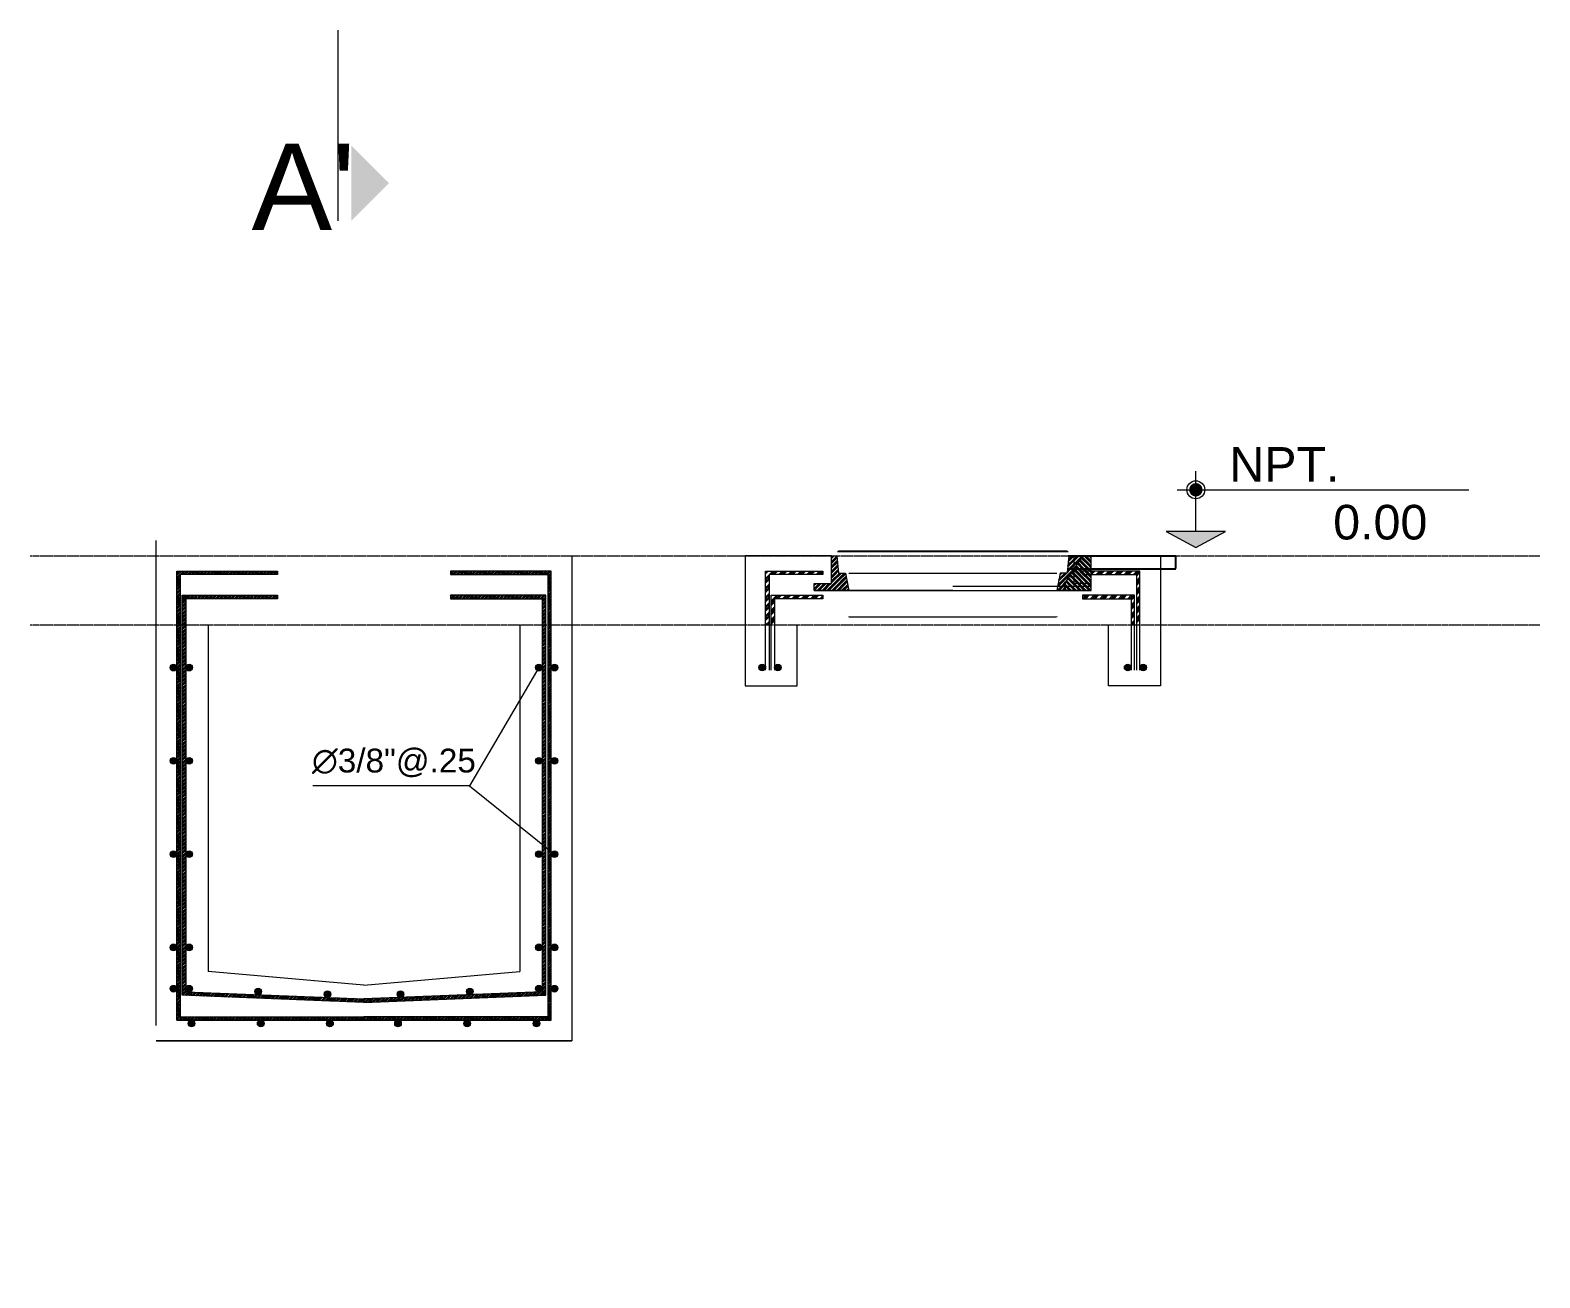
# Model space of a CAD drawing. Header units: inches. Extents: x 1693 to 10990, y 1878 to 5055.
# Drawn here: x 6210.5 to 6640.8, y 4197.3 to 4552.8 of the extents above; entities that cross this region are included whole.
import ezdxf

# ---------------------------------------------------------------- set-up
doc = ezdxf.new("R2010")
doc.units = ezdxf.units.IN
doc.header["$PDMODE"] = 1
doc.linetypes.add('01 HJ$0$REF - 01 HJ$0$HIDDEN2', pattern=[0.1875, 0.125, -0.0625])
doc.layers.add('CANALES', color=104, linetype='Continuous', lineweight=15)
doc.styles.add('2', font='ARIALN.TTF')
doc.styles.get("Standard").update_dxf_attribs({"font": 'arial.ttf'})
doc.dimstyles.new('Cota 100', dxfattribs={"dimtxt": 0.12, "dimasz": 0.1, "dimexe": 0.125, "dimexo": 0.0625, "dimgap": 0.001, "dimtad": 0, "dimzin": 4, "dimdsep": 46, "dimtxsty": 'Standard', "dimblk": 'OBLIQUE', "dimcen": 0.09, "dimdle": 0.125, "dimclrd": 256, "dimclre": 256, "dimclrt": 3, "dimadec": 0, "dimazin": 1, "dimtfac": 1, "dimtmove": 2, "dimatfit": 3, "dimfxl": 0.5, "dimfxlon": 1, "dimtolj": 1, "dimtzin": 0, "dimlwd": -1, "dimlwe": -1, "dimarcsym": 0})
doc.dimstyles.new('esc 10', dxfattribs={"dimtxt": 0.03, "dimasz": 0.01, "dimexe": 0.01, "dimexo": 0.03, "dimgap": 0.01, "dimtad": 2, "dimtih": 1, "dimtoh": 1, "dimzin": 1, "dimdsep": 46, "dimtxsty": '2', "dimblk": 'OBLIQUE', "dimcen": 0, "dimdle": 0.01, "dimclrd": 256, "dimclre": 256, "dimclrt": 256, "dimadec": 0, "dimazin": 0, "dimtfac": 1, "dimtmove": 1, "dimatfit": 3, "dimldrblk": 'OBLIQUE', "dimfxl": 0.01, "dimtvp": 1, "dimtolj": 1, "dimtzin": 0, "dimarcsym": 0})
pattern_1 = [(45, (-302479.7886, -139795.9575), (-0.5318838652, 0.5318838652), []), (45, (-302479.6113, -139795.9575), (-0.5318838652, 0.5318838652), []), (45, (-302479.434, -139795.9575), (-0.5318838652, 0.5318838652), []), (45, (-302479.2567, -139795.9575), (-0.5318838652, 0.5318838652), [])]
pattern_2 = [(45, (-302619.8317, -139756.7292), (-1.329709663, 1.329709663), []), (45, (-302619.3884, -139756.7292), (-1.329709663, 1.329709663), []), (45, (-302618.9452, -139756.7292), (-1.329709663, 1.329709663), []), (45, (-302618.502, -139756.7292), (-1.329709663, 1.329709663), [])]

# ---------------------------------------------------------------- blocks, each defined once
blk = doc.blocks.new('*D184')
at = {"layer": 'CANALES', "lineweight": -2, "transparency": 16777216}
for p, q in [((6506.4, 4403.04), (6537.02, 4403.04)), ((6537.01, 4403.03), (6537.01, 4399.35)), ((6506.4, 4399.34), (6537.02, 4399.34))]:
    blk.add_line(p, q, dxfattribs=at)
at = {"layer": 'CANALES', "transparency": 16777216}
for points in [[(6537, 4403.03), (6537.01, 4403.03), (6537.01, 4403.04)], [(6537, 4399.35), (6537.01, 4399.35), (6537.01, 4399.34)]]:
    blk.add_solid(points, dxfattribs=at)
at = {"layer": 'Defpoints', "color": 0, "transparency": 16777216}
for p in [(6506.37, 4403.04), (6506.37, 4399.34), (6537.01, 4399.34)]:
    blk.add_point(p, dxfattribs=at)
at = {"layer": 'CANALES', "transparency": 16777216, "insert": (6537.05, 4401.19), "char_height": 0.03, "attachment_point": 5, "style": '2'}
blk.add_mtext('\\A1;3.70', dxfattribs=at)
blk = doc.blocks.new('_Oblique')
at = {"color": 0, "linetype": 'ByBlock', "lineweight": -2}
blk.add_line((-0.5, -0.5), (0.5, 0.5), dxfattribs=at)
blk = doc.blocks.new('_Closed')
at = {"color": 0, "linetype": 'ByBlock', "lineweight": -2}
for p, q in [((-1, 0), (0, 0)), ((0, 0), (-1, 0)), ((-1, 0), (-1, 0)), ((0, 0), (-1, 0))]:
    blk.add_line(p, q, dxfattribs=at)
blk = doc.blocks.new('*D173')
at = {"layer": 'CANALES', "transparency": 16777216}
for p, q in [((6440.92, 4404.36), (6440.92, 4404.41)), ((6440.93, 4404.41), (6506.06, 4404.41)), ((6506.07, 4404.36), (6506.07, 4404.41))]:
    blk.add_line(p, q, dxfattribs=at)
blk.add_solid([(6440.93, 4404.41), (6440.93, 4404.4), (6440.92, 4404.41)], dxfattribs=at)
at = {"layer": 'Defpoints', "color": 0, "transparency": 16777216}
for p in [(6506.07, 4404.41), (6440.92, 4398.1), (6506.07, 4398.1)]:
    blk.add_point(p, dxfattribs=at)
at = {"layer": 'CANALES', "transparency": 16777216, "xscale": 0.01, "yscale": 0.01, "zscale": 0.01}
blk.add_blockref('_Closed', (6506.07, 4404.41), dxfattribs=at)
at = {"layer": 'CANALES', "color": 3, "transparency": 16777216, "insert": (6472.99, 4409.11), "char_height": 0.03, "attachment_point": 5}
blk.add_mtext('\\A1;65.15', dxfattribs=at)
blk = doc.blocks.new('*D174')
at = {"layer": 'CANALES', "transparency": 16777216}
for p, q in [((6443.88, 4385.72), (6443.88, 4385.67)), ((6443.89, 4385.67), (6503.1, 4385.67)), ((6503.11, 4385.72), (6503.11, 4385.67))]:
    blk.add_line(p, q, dxfattribs=at)
for points in [[(6443.89, 4385.68), (6443.89, 4385.67), (6443.88, 4385.67)], [(6503.1, 4385.68), (6503.1, 4385.67), (6503.11, 4385.67)]]:
    blk.add_solid(points, dxfattribs=at)
at = {"layer": 'Defpoints', "color": 0, "transparency": 16777216}
for p in [(6443.88, 4393.17), (6503.11, 4393.17), (6503.11, 4385.67)]:
    blk.add_point(p, dxfattribs=at)
at = {"layer": 'CANALES', "color": 3, "transparency": 16777216, "insert": (6472.99, 4386.71), "char_height": 0.03, "attachment_point": 5}
blk.add_mtext('\\A1;59.23', dxfattribs=at)

msp = doc.modelspace()

# ---------------------------------------------------------------- hatches: boundary and pattern name
at = {"layer": 'CANALES'}
h = msp.add_hatch(color=256, dxfattribs=at)
h.dxf.hatch_style = 1
h.paths.add_polyline_path([(6302.086, 4498.437), (6302.086, 4519.93), (6312.832, 4509.183)])
at = {"layer": 'CANALES', "ltscale": 0.3}
h = msp.add_hatch(color=2, dxfattribs=at)
h.dxf.hatch_style = 1
edge = h.paths.add_edge_path()
edge.add_arc((6542.766, 4421.821), 1.929, 0, 360)
h = msp.add_hatch(color=2, dxfattribs=at)
h.dxf.hatch_style = 1
h.paths.add_polyline_path([(6534.299, 4409.92), (6542.766, 4405.341), (6551.233, 4409.92)])
at = {"layer": 'CANALES'}
h = msp.add_hatch(dxfattribs=at)
h.set_pattern_fill('GOST_GROUND', color=3, scale=0.098714)
h.set_pattern_definition([(45, (-301310.5682, -139233.2673), (1.3960206436, 0), [1.974271327]), (45, (-301310.2721, -139233.2673), (1.3960206436, 0), [1.974271327]), (45, (-301309.9759, -139233.2673), (1.3960206436, 0), [1.974271327])])
h.paths.add_polyline_path([(6442.893, 4398.104), (6440.919, 4398.104), (6440.425, 4403.04), (6438.944, 4403.04), (6438.944, 4395.143), (6434.009, 4395.143), (6434.009, 4393.169), (6443.88, 4393.169)])
h.paths.add_polyline_path([(6508.044, 4403.04), (6506.563, 4403.04), (6506.07, 4398.104), (6504.095, 4398.104), (6503.108, 4393.169), (6505.547, 4393.169), (6505.547, 4395.403), (6508.044, 4399.244)])
h.paths.add_polyline_path([(6510.512, 4403.04), (6508.044, 4403.04), (6508.044, 4399.244)])
h = msp.add_hatch(dxfattribs=at)
h.set_pattern_fill('GOST_GROUND', color=3, scale=0.098714, angle=90)
h.set_pattern_definition([(135, (-301310.5682, -139233.2673), (9e-17, 1.3960206436), [1.974271327]), (135, (-301310.5682, -139232.9711), (9e-17, 1.3960206436), [1.974271327]), (135, (-301310.5682, -139232.675), (9e-17, 1.3960206436), [1.974271327])])
h.paths.add_polyline_path([(6512.98, 4403.04), (6510.512, 4403.04), (6508.044, 4399.244), (6508.044, 4395.143), (6512.98, 4395.143)])
h.paths.add_polyline_path([(6512.98, 4395.143), (6508.044, 4395.143), (6508.044, 4399.244), (6505.547, 4395.403), (6505.547, 4393.169), (6512.98, 4393.169)])
h = msp.add_hatch(dxfattribs=at)
h.set_pattern_fill('ANSI34', color=6, scale=0.039485)
h.set_pattern_definition(pattern_1)
h.paths.add_polyline_path([(6253.315, 4383.297), (6253.315, 4397.692), (6281.034, 4397.692), (6281.034, 4398.679), (6252.328, 4398.679), (6252.328, 4383.297), (6252.328, 4375.869), (6252.328, 4371.219, -0.0160737), (6252.33, 4371.158, -0.0160737), (6252.328, 4371.097), (6252.328, 4345.532), (6252.328, 4270.685), (6305.672, 4270.685), (6305.672, 4271.672), (6253.315, 4271.672), (6253.315, 4375.869)])
h = msp.add_hatch(dxfattribs=at)
h.set_pattern_fill('ANSI34', color=6, scale=0.039485)
h.set_pattern_definition(pattern_1)
h.paths.add_polyline_path([(6358.029, 4383.297), (6358.029, 4397.692), (6330.31, 4397.692), (6330.31, 4398.679), (6359.016, 4398.679), (6359.016, 4383.297), (6359.016, 4375.869), (6359.016, 4371.219, 0.0160737), (6359.014, 4371.158, 0.0160737), (6359.016, 4371.097), (6359.016, 4345.532), (6359.016, 4270.685), (6305.672, 4270.685), (6305.672, 4271.672), (6358.029, 4271.672), (6358.029, 4375.869)])
h = msp.add_hatch(dxfattribs=at)
h.set_pattern_fill('ANSI34', color=5, scale=0.098714)
h.set_pattern_definition(pattern_2)
h.paths.add_polyline_path([(6436.467, 4398.679), (6420.141, 4398.679), (6420.141, 4383.297), (6421.128, 4383.297), (6421.128, 4397.692), (6436.467, 4397.692)])
h = msp.add_hatch(dxfattribs=at)
h.set_pattern_fill('ANSI34', color=5, scale=0.098714)
h.set_pattern_definition(pattern_2)
h.paths.add_polyline_path([(6526.829, 4398.679), (6512.98, 4398.679), (6512.98, 4397.692), (6525.842, 4397.692), (6525.842, 4383.297), (6526.829, 4383.297)])
h = msp.add_hatch(dxfattribs=at)
h.set_pattern_fill('ANSI34', color=6, scale=0.039485)
h.set_pattern_definition(pattern_1)
h.paths.add_polyline_path([(6254.863, 4390.782), (6281.034, 4390.782), (6281.034, 4391.769), (6253.876, 4391.769), (6253.876, 4383.297), (6253.876, 4375.869), (6253.876, 4345.532), (6253.876, 4277.815), (6305.672, 4275.769), (6305.672, 4276.759), (6254.863, 4278.74), (6254.863, 4375.869), (6254.863, 4383.297)])
h = msp.add_hatch(dxfattribs=at)
h.set_pattern_fill('ANSI34', color=6, scale=0.039485)
h.set_pattern_definition(pattern_1)
h.paths.add_polyline_path([(6356.481, 4390.782), (6330.31, 4390.782), (6330.31, 4391.769), (6357.468, 4391.769), (6357.468, 4383.297), (6357.468, 4375.869), (6357.468, 4345.532), (6357.468, 4277.815), (6305.672, 4275.769), (6305.672, 4276.759), (6356.481, 4278.74), (6356.481, 4375.869), (6356.481, 4383.297)])
h = msp.add_hatch(dxfattribs=at)
h.set_pattern_fill('ANSI34', color=1, scale=0.098714)
h.set_pattern_definition(pattern_2)
h.paths.add_polyline_path([(6436.467, 4391.769), (6421.689, 4391.769), (6421.689, 4383.297), (6422.676, 4383.297), (6422.676, 4390.782), (6436.467, 4390.782)])
h = msp.add_hatch(dxfattribs=at)
h.set_pattern_fill('ANSI34', color=1, scale=0.098714)
h.set_pattern_definition(pattern_2)
h.paths.add_polyline_path([(6525.281, 4391.769), (6510.503, 4391.769), (6510.503, 4390.782), (6524.294, 4390.782), (6524.294, 4383.297), (6525.281, 4383.297)])
at = {"layer": 'CANALES', "ltscale": 0.3}
h = msp.add_hatch(color=6, dxfattribs=at)
h.dxf.hatch_style = 1
edge = h.paths.add_edge_path()
edge.add_arc((6251.382, 4371.158), 0.948, 0, 360)
h = msp.add_hatch(color=6, dxfattribs=at)
h.dxf.hatch_style = 1
edge = h.paths.add_edge_path()
edge.add_arc((6251.382, 4371.158), 0.948, 0, 360)
h = msp.add_hatch(color=6, dxfattribs=at)
h.dxf.hatch_style = 1
edge = h.paths.add_edge_path()
edge.add_arc((6255.813, 4371.158), 0.948, 0, 360)
h = msp.add_hatch(color=6, dxfattribs=at)
h.dxf.hatch_style = 1
edge = h.paths.add_edge_path()
edge.add_arc((6255.813, 4371.158), 0.948, 0, 360)
h = msp.add_hatch(color=6, dxfattribs=at)
h.dxf.hatch_style = 1
edge = h.paths.add_edge_path()
edge.add_arc((6355.531, 4371.158), 0.948, 180, 540, ccw=False)
h = msp.add_hatch(color=6, dxfattribs=at)
h.dxf.hatch_style = 1
edge = h.paths.add_edge_path()
edge.add_arc((6355.531, 4371.158), 0.948, 180, 540, ccw=False)
h = msp.add_hatch(color=6, dxfattribs=at)
h.dxf.hatch_style = 1
edge = h.paths.add_edge_path()
edge.add_arc((6359.962, 4371.158), 0.948, 180, 540, ccw=False)
h = msp.add_hatch(color=6, dxfattribs=at)
h.dxf.hatch_style = 1
edge = h.paths.add_edge_path()
edge.add_arc((6359.962, 4371.158), 0.948, 180, 540, ccw=False)
h = msp.add_hatch(color=6, dxfattribs=at)
h.dxf.hatch_style = 1
edge = h.paths.add_edge_path()
edge.add_arc((6419.195, 4371.202), 0.948, 0, 360)
h = msp.add_hatch(color=6, dxfattribs=at)
h.dxf.hatch_style = 1
edge = h.paths.add_edge_path()
edge.add_arc((6419.195, 4371.202), 0.948, 0, 360)
h = msp.add_hatch(color=6, dxfattribs=at)
h.dxf.hatch_style = 1
edge = h.paths.add_edge_path()
edge.add_arc((6423.626, 4371.202), 0.948, 0, 360)
h = msp.add_hatch(color=6, dxfattribs=at)
h.dxf.hatch_style = 1
edge = h.paths.add_edge_path()
edge.add_arc((6423.626, 4371.202), 0.948, 0, 360)
h = msp.add_hatch(color=6, dxfattribs=at)
h.dxf.hatch_style = 1
edge = h.paths.add_edge_path()
edge.add_arc((6523.344, 4371.202), 0.948, 180, 540, ccw=False)
h = msp.add_hatch(color=6, dxfattribs=at)
h.dxf.hatch_style = 1
edge = h.paths.add_edge_path()
edge.add_arc((6523.344, 4371.202), 0.948, 180, 540, ccw=False)
h = msp.add_hatch(color=6, dxfattribs=at)
h.dxf.hatch_style = 1
edge = h.paths.add_edge_path()
edge.add_arc((6527.775, 4371.202), 0.948, 180, 540, ccw=False)
h = msp.add_hatch(color=6, dxfattribs=at)
h.dxf.hatch_style = 1
edge = h.paths.add_edge_path()
edge.add_arc((6527.775, 4371.202), 0.948, 180, 540, ccw=False)
h = msp.add_hatch(color=6, dxfattribs=at)
h.dxf.hatch_style = 1
edge = h.paths.add_edge_path()
edge.add_arc((6251.382, 4344.584), 0.948, 0, 360)
h = msp.add_hatch(color=6, dxfattribs=at)
h.dxf.hatch_style = 1
edge = h.paths.add_edge_path()
edge.add_arc((6255.813, 4344.584), 0.948, 0, 360)
h = msp.add_hatch(color=6, dxfattribs=at)
h.dxf.hatch_style = 1
edge = h.paths.add_edge_path()
edge.add_arc((6355.531, 4344.584), 0.948, 180, 540, ccw=False)
h = msp.add_hatch(color=6, dxfattribs=at)
h.dxf.hatch_style = 1
edge = h.paths.add_edge_path()
edge.add_arc((6359.962, 4344.584), 0.948, 180, 540, ccw=False)
h = msp.add_hatch(color=6, dxfattribs=at)
h.dxf.hatch_style = 1
edge = h.paths.add_edge_path()
edge.add_arc((6251.382, 4318.011), 0.948, 0, 360)
h = msp.add_hatch(color=6, dxfattribs=at)
h.dxf.hatch_style = 1
edge = h.paths.add_edge_path()
edge.add_arc((6255.813, 4318.011), 0.948, 0, 360)
h = msp.add_hatch(color=6, dxfattribs=at)
h.dxf.hatch_style = 1
edge = h.paths.add_edge_path()
edge.add_arc((6355.531, 4318.011), 0.948, 180, 540, ccw=False)
h = msp.add_hatch(color=6, dxfattribs=at)
h.dxf.hatch_style = 1
edge = h.paths.add_edge_path()
edge.add_arc((6359.962, 4318.011), 0.948, 180, 540, ccw=False)
h = msp.add_hatch(color=6, dxfattribs=at)
h.dxf.hatch_style = 1
edge = h.paths.add_edge_path()
edge.add_arc((6251.382, 4291.437), 0.948, 0, 360)
h = msp.add_hatch(color=6, dxfattribs=at)
h.dxf.hatch_style = 1
edge = h.paths.add_edge_path()
edge.add_arc((6255.813, 4291.437), 0.948, 0, 360)
h = msp.add_hatch(color=6, dxfattribs=at)
h.dxf.hatch_style = 1
edge = h.paths.add_edge_path()
edge.add_arc((6355.531, 4291.437), 0.948, 180, 540, ccw=False)
h = msp.add_hatch(color=6, dxfattribs=at)
h.dxf.hatch_style = 1
edge = h.paths.add_edge_path()
edge.add_arc((6359.962, 4291.437), 0.948, 180, 540, ccw=False)
h = msp.add_hatch(color=6, dxfattribs=at)
h.dxf.hatch_style = 1
edge = h.paths.add_edge_path()
edge.add_arc((6251.383, 4279.67), 0.948, 0, 360)
h = msp.add_hatch(color=6, dxfattribs=at)
h.dxf.hatch_style = 1
edge = h.paths.add_edge_path()
edge.add_arc((6255.813, 4279.67), 0.948, 0, 360)
h = msp.add_hatch(color=6, dxfattribs=at)
h.dxf.hatch_style = 1
edge = h.paths.add_edge_path()
edge.add_arc((6275.525, 4278.882), 0.948, 0, 360)
h = msp.add_hatch(color=6, dxfattribs=at)
h.dxf.hatch_style = 1
edge = h.paths.add_edge_path()
edge.add_arc((6295.252, 4278.113), 0.948, 0, 360)
h = msp.add_hatch(color=6, dxfattribs=at)
h.dxf.hatch_style = 1
edge = h.paths.add_edge_path()
edge.add_arc((6316.092, 4278.113), 0.948, 180, 540, ccw=False)
h = msp.add_hatch(color=6, dxfattribs=at)
h.dxf.hatch_style = 1
edge = h.paths.add_edge_path()
edge.add_arc((6335.819, 4278.882), 0.948, 180, 540, ccw=False)
h = msp.add_hatch(color=6, dxfattribs=at)
h.dxf.hatch_style = 1
edge = h.paths.add_edge_path()
edge.add_arc((6355.531, 4279.67), 0.948, 180, 540, ccw=False)
h = msp.add_hatch(color=6, dxfattribs=at)
h.dxf.hatch_style = 1
edge = h.paths.add_edge_path()
edge.add_arc((6359.961, 4279.67), 0.948, 180, 540, ccw=False)
h = msp.add_hatch(color=6, dxfattribs=at)
h.dxf.hatch_style = 1
edge = h.paths.add_edge_path()
edge.add_arc((6256.493, 4269.737), 0.948, 0, 360)
h = msp.add_hatch(color=6, dxfattribs=at)
h.dxf.hatch_style = 1
edge = h.paths.add_edge_path()
edge.add_arc((6276.236, 4269.737), 0.948, 0, 360)
h = msp.add_hatch(color=6, dxfattribs=at)
h.dxf.hatch_style = 1
edge = h.paths.add_edge_path()
edge.add_arc((6295.978, 4269.737), 0.948, 0, 360)
h = msp.add_hatch(color=6, dxfattribs=at)
h.dxf.hatch_style = 1
edge = h.paths.add_edge_path()
edge.add_arc((6315.366, 4269.737), 0.948, 180, 540, ccw=False)
h = msp.add_hatch(color=6, dxfattribs=at)
h.dxf.hatch_style = 1
edge = h.paths.add_edge_path()
edge.add_arc((6335.108, 4269.737), 0.948, 180, 540, ccw=False)
h = msp.add_hatch(color=6, dxfattribs=at)
h.dxf.hatch_style = 1
edge = h.paths.add_edge_path()
edge.add_arc((6354.851, 4269.737), 0.948, 180, 540, ccw=False)

# ---------------------------------------------------------------- linework, layer by layer
at = {"layer": 'CANALES'}
msp.add_line((6298.309, 4498.477, 0.001), (6298.309, 4552.769, 0.001), dxfattribs=at)
at = {"layer": 'CANALES', "color": 2}
for p, q in [((6542.766, 4409.92), (6542.766, 4427.14)), ((6537.447, 4421.821), (6620.603, 4421.821)), ((6544.483, 4421.821), (6606.944, 4421.821))]:
    msp.add_line(p, q, dxfattribs=at)
at = {"layer": 'CANALES', "color": 5, "ltscale": 0.3}
for p, q in [((6246.484, 4269.202), (6246.484, 4407.401)), ((6261.291, 4383.297), (6261.291, 4284.584)), ((6364.94, 4264.841), (6246.484, 4264.841)), ((6246.484, 4264.841), (6364.94, 4264.841))]:
    msp.add_line(p, q, dxfattribs=at)
at = {"layer": 'CANALES', "color": 6, "linetype": '01 HJ$0$REF - 01 HJ$0$HIDDEN2', "ltscale": 0.3}
for p, q in [((6210.535, 4403.04), (6364.94, 4403.04)), ((6364.94, 4403.04), (6640.807, 4403.04)), ((6210.535, 4383.297), (6364.94, 4383.297)), ((6364.94, 4383.297), (6640.807, 4383.297))]:
    msp.add_line(p, q, dxfattribs=at)
at = {"layer": 'CANALES', "color": 5}
for p, q in [((6440.622, 4404.274), (6506.366, 4404.274)), ((6443.88, 4398.104), (6503.108, 4398.104)), ((6443.88, 4393.169), (6503.108, 4393.169)), ((6512.98, 4393.169), (6503.108, 4393.169)), ((6429.104, 4365.987), (6429.104, 4383.297)), ((6517.884, 4365.987), (6517.884, 4383.297)), ((6414.297, 4365.987), (6429.104, 4365.987)), ((6532.691, 4365.987), (6517.884, 4365.987)), ((6305.672, 4280.708), (6261.291, 4284.584)), ((6305.672, 4280.708), (6350.133, 4284.584))]:
    msp.add_line(p, q, dxfattribs=at)
at = {"layer": 'CANALES', "color": 3}
for p, q in [((6510.512, 4403.04), (6505.547, 4395.403)), ((6507.846, 4403.04), (6506.366, 4403.04)), ((6507.846, 4403.04), (6506.366, 4403.04)), ((6512.98, 4403.04), (6510.512, 4403.04)), ((6473.494, 4393.169), (6434.009, 4393.169)), ((6434.009, 4393.169), (6443.88, 4393.169)), ((6473.494, 4394.403), (6512.98, 4394.403)), ((6505.547, 4395.403), (6505.547, 4393.169))]:
    msp.add_line(p, q, dxfattribs=at)
at = {"layer": 'CANALES', "color": 1}
msp.add_line((6335.737, 4337.462), (6291.124, 4337.462), dxfattribs=at)
at = {"layer": 'CANALES', "color": 2}
msp.add_lwpolyline([(6534.299, 4409.92), (6542.766, 4405.341), (6551.233, 4409.92)], close=True, dxfattribs=at)
at = {"layer": 'CANALES', "color": 5}
for points in [[(6364.94, 4403.04), (6364.94, 4264.841)], [(6438.944, 4402.75), (6438.944, 4403.04), (6414.297, 4403.04), (6414.297, 4365.987)], [(6508.044, 4402.75), (6508.044, 4403.04), (6532.691, 4403.04), (6532.691, 4365.987)], [(6420.141, 4370.386), (6420.141, 4398.679), (6436.467, 4398.679), (6436.467, 4397.692), (6421.128, 4397.692), (6421.128, 4370.386)], [(6526.829, 4370.386), (6526.829, 4398.679), (6510.503, 4398.679), (6510.503, 4397.692), (6525.842, 4397.692), (6525.842, 4370.386)], [(6350.133, 4383.297), (6350.133, 4284.584)], [(6305.672, 4276.759), (6305.672, 4275.769)], [(6252.328, 4270.685), (6305.672, 4270.685), (6305.672, 4271.672)], [(6359.016, 4270.685), (6305.672, 4270.685), (6305.672, 4271.672)]]:
    msp.add_lwpolyline(points, dxfattribs=at)
at = {"layer": 'CANALES', "color": 3}
for points in [[(6443.88, 4393.169), (6434.009, 4393.169), (6434.009, 4395.143), (6438.944, 4395.143), (6438.944, 4403.04), (6440.425, 4403.04), (6440.919, 4398.104), (6442.893, 4398.104), (6443.88, 4393.169), (6434.009, 4393.169)], [(6503.108, 4393.169), (6512.98, 4393.169), (6512.98, 4395.143), (6508.044, 4395.143), (6508.044, 4403.04), (6506.563, 4403.04), (6506.07, 4398.104), (6504.095, 4398.104), (6503.108, 4393.169), (6512.98, 4393.169)], [(6512.98, 4393.169), (6512.98, 4403.04), (6508.044, 4403.04)]]:
    msp.add_lwpolyline(points, dxfattribs=at)
at = {"layer": 'CANALES', "color": 6}
for points in [[(6252.328, 4383.297), (6252.328, 4398.679), (6281.034, 4398.679), (6281.034, 4397.692), (6253.315, 4397.692), (6253.315, 4383.297)], [(6359.016, 4383.297), (6359.016, 4398.679), (6330.31, 4398.679), (6330.31, 4397.692), (6358.029, 4397.692), (6358.029, 4383.297)], [(6253.876, 4383.297), (6253.876, 4391.769), (6281.034, 4391.769), (6281.034, 4390.782), (6254.863, 4390.782), (6254.863, 4383.297)], [(6346.567, 4391.769), (6330.31, 4391.769), (6330.31, 4390.782), (6356.481, 4390.782), (6356.481, 4383.297)], [(6357.468, 4383.297), (6357.468, 4391.769), (6346.567, 4391.769)], [(6252.328, 4375.869), (6252.328, 4383.297)], [(6253.315, 4383.297), (6253.315, 4375.869)], [(6253.876, 4375.869), (6253.876, 4383.297)], [(6254.863, 4383.297), (6254.863, 4375.869)], [(6356.481, 4383.297), (6356.481, 4375.869)], [(6357.468, 4375.869), (6357.468, 4383.297)], [(6358.029, 4383.297), (6358.029, 4375.869)], [(6359.016, 4375.869), (6359.016, 4383.297)], [(6305.672, 4270.685), (6252.328, 4270.685), (6252.328, 4375.869)], [(6252.328, 4345.532), (6252.328, 4375.869)], [(6253.315, 4375.869), (6253.315, 4345.532)], [(6253.315, 4375.869), (6253.315, 4271.672), (6305.672, 4271.672), (6305.672, 4270.685)], [(6305.672, 4275.769), (6253.876, 4277.815), (6253.876, 4375.869)], [(6253.876, 4345.532), (6253.876, 4375.869)], [(6254.863, 4375.869), (6254.863, 4345.532)], [(6254.863, 4375.869), (6254.863, 4278.74), (6305.672, 4276.759), (6305.672, 4275.769)], [(6305.672, 4270.685), (6359.016, 4270.685), (6359.016, 4375.869)], [(6358.029, 4375.869), (6358.029, 4271.672), (6305.672, 4271.672), (6305.672, 4270.685)], [(6305.672, 4275.769), (6357.468, 4277.815), (6357.468, 4375.869)], [(6356.481, 4375.869), (6356.481, 4278.74), (6305.672, 4276.759), (6305.672, 4275.769)], [(6356.481, 4375.869), (6356.481, 4345.532)], [(6357.468, 4345.532), (6357.468, 4375.869)], [(6358.029, 4375.869), (6358.029, 4345.532)], [(6359.016, 4345.532), (6359.016, 4375.869)]]:
    msp.add_lwpolyline(points, dxfattribs=at)
at = {"layer": 'CANALES', "color": 1}
for points in [[(6421.689, 4370.386), (6421.689, 4391.769), (6436.467, 4391.769), (6436.467, 4390.782), (6422.676, 4390.782), (6422.676, 4370.386)], [(6514.38, 4391.769), (6510.503, 4391.769), (6510.503, 4390.782), (6524.294, 4390.782), (6524.294, 4370.386)], [(6525.281, 4370.386), (6525.281, 4391.769), (6510.503, 4391.769), (6510.503, 4390.782), (6524.294, 4390.782), (6524.294, 4370.386)], [(6355.531, 4371.158), (6335.737, 4337.462), (6359.962, 4318.011)]]:
    msp.add_lwpolyline(points, dxfattribs=at)
at = {"layer": 'CANALES', "color": 2, "ltscale": 0.3}
msp.add_circle((6542.766, 4421.821), 2.562, dxfattribs=at)
at = {"layer": 'CANALES', "color": 6, "ltscale": 0.3}
for centre in [(6251.382, 4371.158), (6251.382, 4371.158), (6255.813, 4371.158), (6255.813, 4371.158), (6355.531, 4371.158), (6355.531, 4371.158), (6359.962, 4371.158), (6359.962, 4371.158), (6419.195, 4371.202), (6419.195, 4371.202), (6423.626, 4371.202), (6423.626, 4371.202), (6523.344, 4371.202), (6523.344, 4371.202), (6527.775, 4371.202), (6527.775, 4371.202), (6251.382, 4344.584), (6255.813, 4344.584), (6355.531, 4344.584), (6359.962, 4344.584), (6251.382, 4318.011), (6255.813, 4318.011), (6355.531, 4318.011), (6359.962, 4318.011), (6251.382, 4291.437), (6255.813, 4291.437), (6355.531, 4291.437), (6359.962, 4291.437), (6251.383, 4279.67), (6255.813, 4279.67), (6275.525, 4278.882), (6295.252, 4278.113), (6316.092, 4278.113), (6335.819, 4278.882), (6355.531, 4279.67), (6359.961, 4279.67), (6256.493, 4269.737), (6276.236, 4269.737), (6295.978, 4269.737), (6315.366, 4269.737), (6335.108, 4269.737), (6354.851, 4269.737)]:
    msp.add_circle(centre, 0.948, dxfattribs=at)

# ---------------------------------------------------------------- texts
at = {"layer": 'CANALES', "insert": (6273.62, 4520.483), "char_height": 24.6784, "attachment_point": 1}
msp.add_mtext_dynamic_manual_height_columns("A'", width=0.74374, gutter_width=12.5, heights=[0], dxfattribs=at)
at = {"layer": 'CANALES', "color": 2, "ltscale": 0.3, "insert": (6532.563, 4433.987), "char_height": 9.87136, "attachment_point": 1}
msp.add_mtext_dynamic_manual_height_columns('\\pxi-3,l5,t5;NPT.^I0.00', width=1.02657, gutter_width=35.271, heights=[0], dxfattribs=at)
at = {"layer": 'CANALES', "insert": (6290.863, 4348.061), "char_height": 6.7872, "width": 39.48291, "attachment_point": 1}
msp.add_mtext('∅3/8"@.25', dxfattribs=at)

# ---------------------------------------------------------------- dimensions: what is measured, and where the dimension line sits
at = {"layer": 'CANALES', "color": 5}
for base, p1, p2, override, picture, middle in [((6506.07, 4404.405), (6440.919, 4398.104), (6506.07, 4398.104), {"dimtxt": 0.03, "dimasz": 0.01, "dimexe": 0, "dimexo": 0.05, "dimgap": 0.05, "dimblk2": 'Closed', "dimsah": 1, "dimfxl": 0.05}, '*D173', (6472.987, 4409.115)), ((6503.108, 4385.674), (6443.88, 4393.169), (6503.108, 4393.169), {"dimtxt": 0.03, "dimasz": 0.01, "dimexe": 0, "dimexo": 0.05, "dimgap": 0.05, "dimsah": 1, "dimfxl": 0.05}, '*D174', (6472.987, 4386.71))]:
    dim = msp.add_linear_dim(base=base, p1=p1, p2=p2, dimstyle='Cota 100', override=override, dxfattribs=at)
    dim.commit()
    dim.dimension.update_dxf_attribs({"geometry": picture, "text_midpoint": middle, "dimtype": 160})
dim = msp.add_linear_dim(base=(6537.006, 4399.339), p1=(6506.366, 4403.04), p2=(6506.366, 4399.339), angle=90, dimstyle='esc 10', override={"dimsah": 1}, dxfattribs=at)
dim.commit()
dim.dimension.update_dxf_attribs({"geometry": '*D184', "text_midpoint": (6537.048, 4401.189)})

doc.saveas('drawing.dxf')
